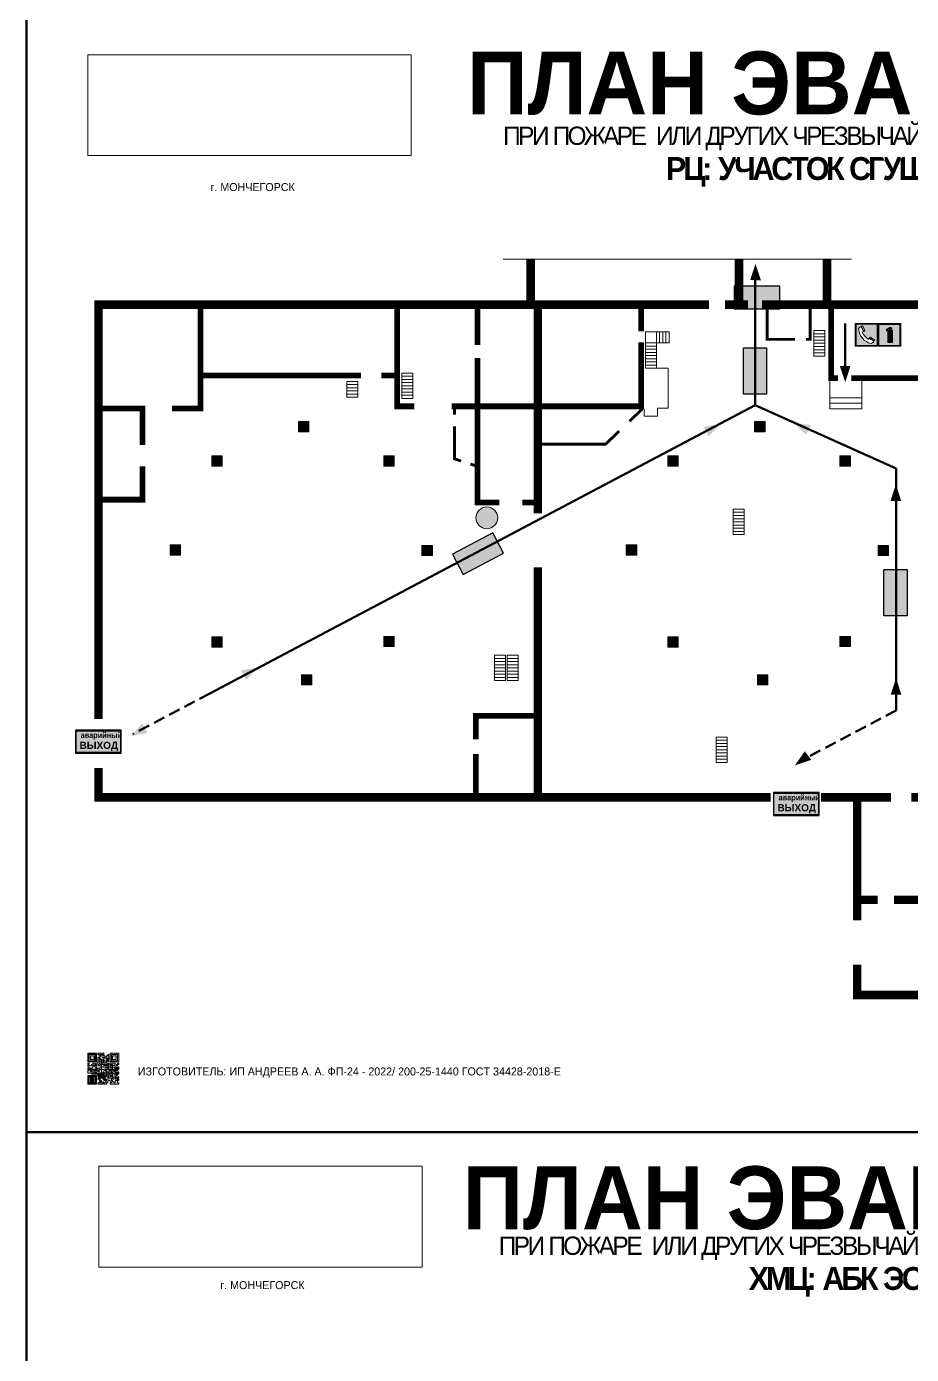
# Model space of a CAD drawing. Header units: millimetres. Extents: x 13114 to 67229, y 22859 to 38520.
# Drawn here: x 18857.9 to 19167.7, y 25382.5 to 25847 of the extents above; entities that cross this region are included whole.
import ezdxf

# ---------------------------------------------------------------- set-up
doc = ezdxf.new("R2010")
doc.units = ezdxf.units.MM
doc.linetypes.add('{ Wide Dash }', pattern=[12, 4, -2, 4, -2])
doc.layers.add('План_Штампы', color=7, linetype='Continuous')
doc.styles.add('обычный', font='arial.ttf')
picture_1 = doc.add_image_def('image1.jpg', size_in_pixel=(337, 105))

# ---------------------------------------------------------------- blocks, each defined once
blk = doc.blocks.new('QR')
at = {"lineweight": 0}
h = blk.add_hatch(color=256, dxfattribs=at)
h.dxf.hatch_style = 1
h.paths.add_polyline_path([(9241.16, 2687.38), (9242.01, 2687.38), (9242.01, 2687.83), (9241.59, 2687.83), (9241.59, 2688.68), (9239.45, 2688.68), (9239.45, 2688.25), (9239.86, 2688.25), (9239.86, 2687.83), (9240.29, 2687.83), (9240.29, 2688.25), (9241.16, 2688.25), (9241.16, 2687.83), (9240.29, 2687.83), (9240.29, 2687.38), (9239.45, 2687.38), (9239.45, 2685.22), (9238.57, 2685.22), (9238.57, 2684.8), (9239.02, 2684.8), (9239.02, 2684.37), (9238.13, 2684.37), (9238.13, 2683.92), (9239.02, 2683.92), (9239.02, 2683.5), (9239.44, 2683.5), (9239.44, 2682.64), (9239.87, 2682.64), (9239.87, 2682.18), (9239.44, 2682.18), (9239.44, 2682.64), (9238.13, 2682.64), (9238.13, 2681.76), (9237.71, 2681.76), (9237.71, 2682.64), (9238.13, 2682.64), (9238.13, 2683.07), (9237.27, 2683.07), (9237.27, 2683.51), (9237.71, 2683.51), (9237.71, 2684.37), (9238.13, 2684.37), (9238.13, 2685.22), (9237.71, 2685.22), (9237.71, 2684.8), (9237.28, 2684.8), (9237.28, 2684.38), (9235.98, 2684.38), (9235.98, 2683.92), (9236.4, 2683.92), (9236.4, 2683.49), (9236.84, 2683.49), (9236.84, 2683.07), (9236.4, 2683.07), (9236.4, 2682.64), (9235.98, 2682.64), (9235.98, 2681.76), (9237.29, 2681.76), (9237.29, 2681.33), (9239.43, 2681.33), (9239.43, 2681.76), (9240.74, 2681.76), (9240.74, 2683.05), (9239.87, 2683.05), (9239.87, 2683.5), (9240.29, 2683.5), (9240.29, 2683.91), (9240.74, 2683.91), (9240.74, 2684.81), (9240.29, 2684.81), (9240.29, 2684.79), (9240.29, 2684.37), (9239.45, 2684.37), (9239.45, 2684.8), (9239.87, 2684.8), (9239.87, 2685.21), (9240.74, 2685.21), (9240.74, 2686.1), (9240.29, 2686.1), (9240.29, 2685.64), (9239.86, 2685.64), (9239.86, 2686.95), (9240.29, 2686.95), (9240.29, 2686.52), (9240.74, 2686.52), (9240.74, 2686.1), (9241.16, 2686.1), (9241.16, 2686.53), (9241.59, 2686.53), (9241.59, 2686.1), (9242.02, 2686.1), (9242.02, 2685.21), (9241.59, 2685.21), (9241.59, 2686.1), (9241.16, 2686.1), (9241.16, 2685.21), (9240.74, 2685.21), (9240.74, 2684.81), (9242.89, 2684.81), (9242.89, 2685.22), (9242.47, 2685.22), (9242.47, 2686.11), (9242.89, 2686.11), (9242.89, 2686.52), (9242.46, 2686.52), (9242.46, 2686.95), (9242.89, 2686.95), (9242.89, 2686.52), (9243.32, 2686.52), (9243.32, 2688.26), (9242.9, 2688.26), (9242.9, 2687.83), (9242.47, 2687.83), (9242.47, 2687.38), (9242.01, 2687.38), (9242.01, 2686.94), (9241.16, 2686.94)])
h.paths.add_polyline_path([(9239.02, 2682.18), (9239.02, 2681.76), (9238.54, 2681.76), (9238.54, 2682.18)], flags=16)
h.paths.add_polyline_path([(9237.27, 2682.65), (9237.27, 2682.19), (9236.83, 2682.19), (9236.83, 2682.65)], flags=16)
h = blk.add_hatch(color=256, dxfattribs=at)
h.dxf.hatch_style = 1
h.paths.add_polyline_path([(9238.15, 2687.83), (9236.83, 2687.83), (9236.83, 2686.52), (9238.15, 2686.52)], flags=0)
h.paths.add_polyline_path([(9239.01, 2685.65), (9239.01, 2688.68), (9235.98, 2688.68), (9235.98, 2685.65)])
h.paths.add_polyline_path([(9236.41, 2686.1), (9236.41, 2688.26), (9238.56, 2688.26), (9238.56, 2686.1)], flags=16)
h.paths.add_polyline_path([(9236.83, 2686.52), (9236.83, 2687.83), (9238.15, 2687.83), (9238.15, 2686.52)], flags=0)
h = blk.add_hatch(color=256, dxfattribs=at)
h.dxf.hatch_style = 1
h.paths.add_polyline_path([(9243.32, 2686.11), (9242.89, 2686.11), (9242.89, 2685.64), (9243.32, 2685.64)])
h.paths.add_polyline_path([(9239.02, 2683.07), (9239.02, 2683.5), (9238.56, 2683.5), (9238.56, 2683.07)])
h.paths.add_polyline_path([(9236.4, 2684.8), (9236.4, 2685.22), (9235.98, 2685.22), (9235.98, 2684.8)])
h.paths.add_polyline_path([(9236.4, 2683.07), (9236.4, 2683.49), (9235.98, 2683.49), (9235.98, 2683.07)])
h = blk.add_hatch(color=256, dxfattribs=at)
h.dxf.hatch_style = 1
h.paths.add_polyline_path([(9238.15, 2686.52), (9238.15, 2687.83), (9236.83, 2687.83), (9236.83, 2686.52)])
h.paths.add_polyline_path([(9245.91, 2686.52), (9245.91, 2687.83), (9244.59, 2687.83), (9244.59, 2686.52)], flags=0)
h.paths.add_polyline_path([(9246.77, 2685.65), (9246.77, 2688.68), (9243.74, 2688.68), (9243.74, 2685.65)])
h.paths.add_polyline_path([(9244.17, 2686.1), (9244.17, 2688.26), (9246.32, 2688.26), (9246.32, 2686.1)], flags=16)
h.paths.add_polyline_path([(9244.59, 2686.52), (9244.59, 2687.83), (9245.91, 2687.83), (9245.91, 2686.52)], flags=0)
h = blk.add_hatch(color=256, dxfattribs=at)
h.dxf.hatch_style = 1
h.paths.add_polyline_path([(9240.75, 2681.76), (9240.75, 2681.35), (9241.17, 2681.35), (9241.17, 2681.76)])
h.paths.add_polyline_path([(9241.6, 2682.18), (9241.17, 2682.18), (9241.17, 2681.76), (9241.6, 2681.76)])
h.paths.add_polyline_path([(9242.47, 2681.34), (9242.47, 2682.19), (9242.02, 2682.19), (9242.02, 2681.76), (9241.6, 2681.76), (9241.6, 2681.34)])
h.paths.add_polyline_path([(9239.87, 2678.3), (9239.44, 2678.3), (9239.44, 2677.89), (9241.17, 2677.89), (9241.17, 2678.3), (9240.28, 2678.3), (9240.28, 2678.73), (9239.87, 2678.73)])
h.paths.add_polyline_path([(9240.75, 2678.73), (9240.75, 2679.19), (9240.28, 2679.19), (9240.28, 2678.73)])
h.paths.add_polyline_path([(9241.6, 2678.73), (9241.17, 2678.73), (9241.17, 2678.3), (9241.6, 2678.3)])
h.paths.add_polyline_path([(9242.02, 2678.3), (9241.6, 2678.3), (9241.6, 2677.89), (9242.48, 2677.89), (9242.48, 2678.31), (9242.9, 2678.31), (9242.9, 2678.73), (9242.02, 2678.73)])
h.paths.add_polyline_path([(9246.36, 2684.37), (9246.36, 2684.79), (9245.93, 2684.79), (9245.93, 2684.37)])
h.paths.add_polyline_path([(9246.78, 2685.2), (9246.36, 2685.2), (9246.36, 2684.79), (9246.78, 2684.79)])
h.paths.add_polyline_path([(9245.91, 2687.83), (9244.59, 2687.83), (9244.59, 2686.52), (9245.91, 2686.52)])
h = blk.add_hatch(color=256, dxfattribs=at)
h.dxf.hatch_style = 1
h.paths.add_polyline_path([(9243.32, 2682.64), (9243.32, 2683.07), (9244.62, 2683.07), (9244.62, 2684.37), (9243.74, 2684.37), (9243.74, 2684.8), (9244.62, 2684.8), (9244.62, 2684.37), (9245.48, 2684.37), (9245.48, 2685.22), (9243.32, 2685.22), (9243.32, 2683.5), (9242.89, 2683.5), (9242.89, 2683.06), (9242.01, 2683.06), (9242.01, 2683.91), (9242.47, 2683.91), (9242.47, 2683.5), (9242.89, 2683.5), (9242.89, 2684.38), (9241.59, 2684.38), (9241.59, 2683.91), (9240.74, 2683.91), (9240.74, 2683.05), (9241.59, 2683.05), (9241.59, 2682.64), (9242.47, 2682.64), (9242.47, 2682.19), (9242.91, 2682.19), (9242.91, 2681.34), (9242.48, 2681.34), (9242.48, 2680.91), (9242.91, 2680.91), (9242.91, 2679.17), (9243.75, 2679.17), (9243.75, 2678.73), (9244.2, 2678.73), (9244.2, 2678.3), (9243.75, 2678.3), (9243.75, 2677.88), (9246.78, 2677.88), (9246.78, 2678.3), (9246.35, 2678.3), (9246.35, 2679.19), (9245.48, 2679.19), (9245.48, 2678.31), (9245.05, 2678.31), (9245.05, 2678.73), (9244.62, 2678.73), (9244.62, 2679.19), (9244.2, 2679.19), (9244.2, 2679.61), (9245.05, 2679.61), (9245.05, 2680.46), (9245.48, 2680.46), (9245.48, 2681.34), (9245.04, 2681.34), (9245.04, 2681.76), (9244.63, 2681.76), (9244.63, 2682.19), (9244.21, 2682.19), (9244.21, 2681.76), (9243.32, 2681.76), (9243.32, 2682.19), (9244.21, 2682.19), (9244.21, 2682.64)])
h.paths.add_polyline_path([(9243.75, 2683.49), (9243.75, 2683.92), (9244.21, 2683.92), (9244.21, 2683.49)], flags=16)
h.paths.add_polyline_path([(9243.32, 2681.34), (9244.63, 2681.34), (9244.63, 2680.04), (9243.32, 2680.04)], flags=16)
h.paths.add_polyline_path([(9243.76, 2680.89), (9244.18, 2680.89), (9244.18, 2680.48), (9243.76, 2680.48)], flags=0)
h = blk.add_hatch(color=256, dxfattribs=at)
h.dxf.hatch_style = 1
h.paths.add_polyline_path([(9235.98, 2680.9), (9235.98, 2677.86), (9239.02, 2677.86), (9239.02, 2680.9)])
h.paths.add_polyline_path([(9238.57, 2680.48), (9238.57, 2678.32), (9236.41, 2678.32), (9236.41, 2680.48)], flags=16)
h.paths.add_polyline_path([(9238.15, 2680.05), (9238.15, 2678.74), (9236.83, 2678.74), (9236.83, 2680.05)], flags=0)
h = blk.add_hatch(color=256, dxfattribs=at)
h.dxf.hatch_style = 1
h.paths.add_polyline_path([(9242.02, 2680.46), (9242.48, 2680.46), (9242.48, 2680.91), (9241.58, 2680.91), (9241.58, 2681.35), (9241.17, 2681.35), (9241.17, 2680.91), (9240.75, 2680.91), (9240.75, 2681.33), (9239.43, 2681.33), (9239.43, 2680.46), (9239.86, 2680.46), (9239.86, 2680.92), (9240.3, 2680.92), (9240.3, 2680.46), (9239.86, 2680.46), (9239.86, 2680.04), (9239.44, 2680.04), (9239.44, 2679.62), (9239.86, 2679.62), (9239.86, 2679.19), (9240.29, 2679.19), (9240.29, 2680.03), (9241.18, 2680.03), (9241.18, 2680.47), (9241.6, 2680.47), (9241.6, 2680.03), (9241.18, 2680.03), (9241.18, 2679.61), (9241.6, 2679.61), (9241.6, 2679.19), (9242.47, 2679.19), (9242.47, 2679.6), (9242.02, 2679.6)])
h = blk.add_hatch(color=256, dxfattribs=at)
h.dxf.hatch_style = 1
h.paths.add_polyline_path([(9244.18, 2680.48), (9244.18, 2680.89), (9243.76, 2680.89), (9243.76, 2680.48)])
h = blk.add_hatch(color=256, dxfattribs=at)
h.dxf.hatch_style = 1
h.paths.add_polyline_path([(9246.36, 2683.07), (9246.78, 2683.07), (9246.78, 2683.92), (9246.36, 2683.92), (9246.36, 2683.49), (9245.92, 2683.49), (9245.92, 2683.92), (9245.06, 2683.92), (9245.06, 2683.49), (9245.48, 2683.49), (9245.48, 2683.07), (9244.62, 2683.07), (9244.62, 2682.65), (9245.05, 2682.65), (9245.05, 2682.18), (9245.48, 2682.18), (9245.48, 2682.65), (9246.36, 2682.65)])
h.paths.add_polyline_path([(9246.78, 2682.18), (9246.36, 2682.18), (9246.36, 2681.75), (9245.92, 2681.75), (9245.92, 2682.18), (9245.48, 2682.18), (9245.48, 2681.34), (9245.48, 2681.34), (9245.94, 2681.34), (9245.94, 2680.91), (9246.36, 2680.91), (9246.36, 2681.34), (9246.78, 2681.34)])
h = blk.add_hatch(color=256, dxfattribs=at)
h.dxf.hatch_style = 1
h.paths.add_polyline_path([(9245.93, 2680.04), (9245.93, 2680.46), (9245.48, 2680.46), (9245.48, 2679.62), (9246.35, 2679.62), (9246.35, 2680.04)])
h.paths.add_polyline_path([(9246.78, 2680.04), (9246.78, 2680.46), (9246.35, 2680.46), (9246.35, 2680.04)])
h.paths.add_polyline_path([(9246.78, 2679.18), (9246.78, 2679.62), (9246.35, 2679.62), (9246.35, 2679.18)])
h = blk.add_hatch(color=256, dxfattribs=at)
h.dxf.hatch_style = 1
h.paths.add_polyline_path([(9238.15, 2680.05), (9236.83, 2680.05), (9236.83, 2678.74), (9238.15, 2678.74)])
for points in [[(9237.71, 2685.22), (9238.13, 2685.22), (9238.13, 2684.37), (9237.71, 2684.37), (9237.71, 2683.51), (9237.27, 2683.51), (9237.27, 2683.07), (9238.13, 2683.07), (9238.13, 2682.64), (9237.71, 2682.64), (9237.71, 2681.76), (9238.13, 2681.76), (9238.13, 2682.64), (9239.44, 2682.64), (9239.44, 2683.5), (9239.02, 2683.5), (9239.02, 2683.07), (9238.56, 2683.07), (9238.56, 2683.5), (9239.02, 2683.5), (9239.02, 2683.92), (9238.13, 2683.92), (9238.13, 2684.37), (9239.02, 2684.37), (9239.02, 2684.8), (9238.57, 2684.8), (9238.57, 2685.22), (9239.45, 2685.22), (9239.45, 2687.38), (9240.29, 2687.38), (9240.29, 2687.83), (9239.86, 2687.83), (9239.86, 2688.25), (9239.45, 2688.25), (9239.45, 2688.68), (9241.59, 2688.68), (9241.59, 2687.83), (9242.01, 2687.83), (9242.01, 2687.38), (9242.47, 2687.38), (9242.47, 2687.83), (9242.9, 2687.83), (9242.9, 2688.26), (9243.32, 2688.26), (9243.32, 2686.52), (9242.89, 2686.52), (9242.89, 2686.11), (9243.32, 2686.11), (9243.32, 2685.64), (9242.89, 2685.64), (9242.89, 2686.11), (9242.47, 2686.11), (9242.47, 2685.22), (9242.89, 2685.22), (9242.89, 2684.81), (9240.74, 2684.81), (9240.74, 2683.91), (9241.59, 2683.91), (9241.59, 2684.38), (9242.89, 2684.38), (9242.89, 2683.5), (9242.47, 2683.5), (9242.47, 2683.91), (9242.01, 2683.91), (9242.01, 2683.06), (9242.89, 2683.06), (9242.89, 2683.5), (9243.32, 2683.5), (9243.32, 2685.22), (9245.48, 2685.22), (9245.48, 2684.37), (9244.62, 2684.37), (9244.62, 2683.07), (9245.48, 2683.07), (9245.48, 2683.49), (9245.06, 2683.49), (9245.06, 2683.92), (9245.92, 2683.92), (9245.92, 2683.49), (9246.36, 2683.49), (9246.36, 2683.92), (9246.78, 2683.92), (9246.78, 2683.07), (9246.36, 2683.07), (9246.36, 2682.65), (9245.48, 2682.65), (9245.48, 2682.18), (9245.92, 2682.18), (9245.92, 2681.75), (9246.36, 2681.75), (9246.36, 2682.18), (9246.78, 2682.18), (9246.78, 2681.34), (9246.36, 2681.34), (9246.36, 2680.91), (9245.94, 2680.91), (9245.94, 2681.34), (9245.48, 2681.34), (9245.48, 2680.46), (9245.93, 2680.46), (9245.93, 2680.04), (9246.35, 2680.04), (9246.35, 2680.46), (9246.78, 2680.46), (9246.78, 2680.04), (9246.78, 2680.04), (9246.35, 2680.04), (9246.35, 2679.62), (9246.78, 2679.62), (9246.78, 2679.18), (9246.35, 2679.18), (9246.35, 2678.3), (9246.78, 2678.3), (9246.78, 2677.88), (9243.75, 2677.88), (9243.75, 2678.3), (9244.2, 2678.3), (9244.2, 2678.73), (9243.75, 2678.73), (9243.75, 2679.17), (9242.91, 2679.17), (9242.91, 2680.91), (9242.48, 2680.91), (9242.48, 2680.46), (9242.02, 2680.46), (9242.02, 2679.6), (9242.47, 2679.6), (9242.47, 2679.19), (9241.6, 2679.19), (9241.6, 2679.61), (9241.18, 2679.61), (9241.18, 2680.03), (9240.29, 2680.03), (9240.29, 2679.19), (9240.75, 2679.19), (9240.75, 2678.73), (9240.28, 2678.73), (9240.28, 2678.3), (9241.17, 2678.3), (9241.17, 2678.73), (9241.6, 2678.73), (9241.6, 2678.3), (9242.02, 2678.3), (9242.02, 2678.73), (9242.9, 2678.73), (9242.9, 2678.31), (9242.48, 2678.31), (9242.48, 2677.89), (9241.6, 2677.89), (9241.6, 2678.3), (9241.17, 2678.3), (9241.17, 2677.89), (9239.44, 2677.89), (9239.44, 2678.3), (9239.87, 2678.3), (9239.87, 2678.73), (9240.28, 2678.73), (9240.28, 2679.19), (9240.29, 2679.19), (9239.86, 2679.19), (9239.86, 2679.62), (9239.44, 2679.62), (9239.44, 2680.04), (9239.86, 2680.04), (9239.86, 2680.46), (9239.43, 2680.46), (9239.43, 2681.33), (9237.29, 2681.33), (9237.29, 2681.76), (9235.98, 2681.76), (9235.98, 2682.64), (9236.4, 2682.64), (9236.4, 2683.07), (9235.98, 2683.07), (9235.98, 2683.49), (9236.4, 2683.49), (9236.4, 2683.92), (9235.98, 2683.92), (9235.98, 2684.38), (9237.28, 2684.38), (9237.28, 2684.8), (9237.71, 2684.8), (9237.71, 2685.22), (9237.92, 2685.22)], [(9240.74, 2685.21), (9239.87, 2685.21), (9239.87, 2684.8), (9239.45, 2684.8), (9239.45, 2684.37), (9240.29, 2684.37), (9240.29, 2684.79), (9240.29, 2684.81), (9240.74, 2684.81), (9240.74, 2685.21), (9239.87, 2685.21)], [(9240.74, 2686.1), (9240.74, 2686.52), (9240.29, 2686.52), (9240.29, 2686.95), (9239.86, 2686.95), (9239.86, 2685.64), (9240.29, 2685.64), (9240.29, 2686.1), (9240.74, 2686.1), (9240.74, 2686.52)], [(9240.74, 2683.05), (9240.74, 2681.76), (9239.43, 2681.76), (9239.43, 2681.33), (9240.75, 2681.33), (9240.75, 2681.35), (9240.75, 2680.91), (9241.17, 2680.91), (9241.17, 2681.35), (9241.58, 2681.35), (9241.58, 2680.91), (9242.48, 2680.91), (9242.48, 2681.34), (9242.91, 2681.34), (9242.91, 2682.19), (9242.47, 2682.19), (9242.47, 2682.64), (9241.59, 2682.64), (9241.59, 2683.05), (9240.74, 2683.05)], [(9239.86, 2680.46), (9239.86, 2680.92), (9240.3, 2680.92), (9240.3, 2680.46), (9239.86, 2680.46)], [(9240.74, 2683.91), (9240.29, 2683.91), (9240.29, 2683.5), (9239.87, 2683.5), (9239.87, 2683.05), (9240.74, 2683.05), (9240.74, 2683.91)], [(9241.6, 2681.76), (9242.02, 2681.76), (9242.02, 2682.19), (9242.47, 2682.19), (9242.47, 2681.34), (9241.6, 2681.34), (9241.6, 2681.76)], [(9244.62, 2683.07), (9243.32, 2683.07), (9243.32, 2682.64), (9244.21, 2682.64), (9244.21, 2682.19), (9243.32, 2682.19), (9243.32, 2681.76), (9244.21, 2681.76), (9244.21, 2682.19), (9244.63, 2682.19), (9244.63, 2681.76), (9245.04, 2681.76), (9245.04, 2681.34), (9245.48, 2681.34)], [(9244.62, 2684.37), (9244.62, 2684.8), (9243.74, 2684.8), (9243.74, 2684.37), (9244.62, 2684.37)], [(9245.48, 2680.46), (9245.05, 2680.46), (9245.05, 2679.61), (9244.2, 2679.61), (9244.2, 2679.19), (9244.62, 2679.19), (9244.62, 2678.73), (9245.05, 2678.73), (9245.05, 2678.31), (9245.48, 2678.31), (9245.48, 2679.19), (9246.35, 2679.19), (9246.35, 2679.07)], [(9245.48, 2682.18), (9245.05, 2682.18), (9245.05, 2682.65), (9244.62, 2682.65), (9244.62, 2683.07)], [(9245.48, 2682.18), (9245.48, 2681.34)], [(9246.35, 2679.62), (9245.48, 2679.62), (9245.48, 2680.46)], [(9245.48, 2680.46), (9245.48, 2679.62), (9246.35, 2679.62), (9246.35, 2680.04), (9245.93, 2680.04), (9245.93, 2680.46), (9245.48, 2680.46), (9245.48, 2679.62)], [(9246.35, 2679.62), (9246.35, 2679.18)]]:
    blk.add_lwpolyline(points, dxfattribs=at)
for points in [[(9235.98, 2685.65), (9239.01, 2685.65), (9239.01, 2688.68), (9235.98, 2688.68)], [(9235.98, 2684.8), (9236.4, 2684.8), (9236.4, 2685.22), (9235.98, 2685.22)], [(9236.41, 2688.26), (9238.56, 2688.26), (9238.56, 2686.1), (9236.41, 2686.1)], [(9236.83, 2687.83), (9238.15, 2687.83), (9238.15, 2686.52), (9236.83, 2686.52)], [(9240.29, 2687.83), (9241.16, 2687.83), (9241.16, 2688.25), (9240.29, 2688.25)], [(9240.29, 2688.25), (9241.16, 2688.25), (9241.16, 2687.83), (9240.29, 2687.83)], [(9241.16, 2686.1), (9240.74, 2686.1), (9240.74, 2685.21), (9241.16, 2685.21)], [(9242.01, 2687.38), (9241.16, 2687.38), (9241.16, 2686.94), (9242.01, 2686.94)], [(9241.16, 2687.38), (9242.01, 2687.38), (9242.01, 2686.94), (9241.16, 2686.94)], [(9241.16, 2686.53), (9241.59, 2686.53), (9241.59, 2686.1), (9241.16, 2686.1)], [(9241.59, 2686.1), (9242.02, 2686.1), (9242.02, 2685.21), (9241.59, 2685.21)], [(9242.89, 2686.52), (9242.46, 2686.52), (9242.46, 2686.95), (9242.89, 2686.95)], [(9243.74, 2685.65), (9246.77, 2685.65), (9246.77, 2688.68), (9243.74, 2688.68)], [(9244.17, 2688.26), (9246.32, 2688.26), (9246.32, 2686.1), (9244.17, 2686.1)], [(9244.59, 2687.83), (9245.91, 2687.83), (9245.91, 2686.52), (9244.59, 2686.52)], [(9246.36, 2685.2), (9246.78, 2685.2), (9246.78, 2684.79), (9246.36, 2684.79)], [(9235.98, 2677.86), (9239.02, 2677.86), (9239.02, 2680.9), (9235.98, 2680.9)], [(9236.4, 2683.07), (9236.84, 2683.07), (9236.84, 2683.49), (9236.4, 2683.49)], [(9236.41, 2680.48), (9238.57, 2680.48), (9238.57, 2678.32), (9236.41, 2678.32)], [(9236.83, 2682.19), (9237.27, 2682.19), (9237.27, 2682.65), (9236.83, 2682.65)], [(9238.54, 2682.18), (9239.02, 2682.18), (9239.02, 2681.76), (9238.54, 2681.76)], [(9239.44, 2682.64), (9239.87, 2682.64), (9239.87, 2682.18), (9239.44, 2682.18)], [(9240.75, 2681.76), (9241.17, 2681.76), (9241.17, 2681.35), (9240.75, 2681.35)], [(9241.17, 2682.18), (9241.6, 2682.18), (9241.6, 2681.76), (9241.17, 2681.76)], [(9241.18, 2680.03), (9241.6, 2680.03), (9241.6, 2680.47), (9241.18, 2680.47)], [(9243.32, 2680.04), (9244.63, 2680.04), (9244.63, 2681.34), (9243.32, 2681.34)], [(9243.75, 2683.92), (9244.21, 2683.92), (9244.21, 2683.49), (9243.75, 2683.49)], [(9243.76, 2680.89), (9244.18, 2680.89), (9244.18, 2680.48), (9243.76, 2680.48)], [(9245.93, 2684.79), (9246.36, 2684.79), (9246.36, 2684.37), (9245.93, 2684.37)], [(9236.83, 2680.05), (9238.15, 2680.05), (9238.15, 2678.74), (9236.83, 2678.74)]]:
    blk.add_lwpolyline(points, close=True, dxfattribs=at)
blk = doc.blocks.new('A$C41C009D9')
at = {"true_color": 0xffffff}
blk.add_hatch(color=7, dxfattribs=at).paths.add_polyline_path([(0, 8), (-16, 8), (-16, 0), (0, 0)])
h = blk.add_hatch(color=126)
h.dxf.hatch_style = 1
h.paths.add_polyline_path([(-15.8, 7.8), (-15.8, 0.2), (-0.2, 0.2), (-0.2, 7.8)])
at = {"color": 126}
for points in [[(-16, 0), (0, 0), (0, 8), (-16, 8)], [(-16, 0), (0, 0), (0, 8), (-16, 8)], [(-15.8, 7.8), (-0.2, 7.8), (-0.2, 0.2), (-15.8, 0.2)]]:
    blk.add_lwpolyline(points, close=True, dxfattribs=at)
at = {"color": 7, "true_color": 0xffffff, "insert": (-15.8, 7.3), "char_height": 2.5, "width": 15.5999, "attachment_point": 1, "style": 'обычный'}
blk.add_mtext('\\pi1.6133;{\\fArial|b1|i0|c204|p34;\\H0.8x;\\W0.8;аварийный\\H1.25x;\\W1;\\P\\pi1.2327;ВЫХОД}', dxfattribs=at)
blk = doc.blocks.new('A$C32E8229D')
at = {"true_color": 0xffffff}
blk.add_hatch(color=7, dxfattribs=at).paths.add_polyline_path([(0, 0), (0, -8), (16, -8), (16, 0)])
h = blk.add_hatch(color=126)
h.paths.add_polyline_path([(0.2, -0.2), (15.8, -0.2), (15.8, -7.8), (0.2, -7.8)])
h.paths.add_polyline_path([(13.49, -2.05), (12.08, -2.05), (11.37, -2.63, 0.162397), (11.29, -2.84), (11.29, -3.63), (10.35, -3.63), (10.35, -4.05), (11.68, -4.05), (11.68, -3.48), (12.26, -4.28), (11.29, -5.1), (11.29, -6.78), (11.85, -6.78), (11.85, -5.44), (12.8, -4.64), (12.8, -5.94), (14.46, -5.94), (14.46, -5.39), (13.45, -5.39), (13.45, -3.97), (12.46, -2.59), (13.15, -2.59), (13.69, -3.34), (14.18, -3)], flags=16)
h.paths.add_polyline_path([(10.74, -1.82, 1), (11.8, -1.82, 1)], flags=16)
h.paths.add_polyline_path([(9.39, -3.59), (5.99, -3.59), (6.56, -3.03), (5.91, -3.03), (5.1, -3.83), (5.91, -4.64), (6.56, -4.64), (5.99, -4.09), (9.39, -4.09)], flags=16)
h.paths.add_polyline_path([(4.29, -1.08), (1.72, -1.08), (1.72, -6.6), (4.29, -6.6)], flags=16)
at = {"color": 126}
blk.add_lwpolyline([(16, -8), (0, -8), (0, 0), (16, 0)], close=True, dxfattribs=at)
blk = doc.blocks.new('A$C7B8C2D5B')
at = {"lineweight": 0}
h = blk.add_hatch(color=5, dxfattribs=at)
h.dxf.hatch_style = 1
h.paths.add_polyline_path([(1.4, -3.02, 1), (-2.11, -3.02, 1)])
at = {"color": 5, "lineweight": 0}
blk.add_circle((-0.36, -3.02), 1.75, dxfattribs=at)
blk = doc.blocks.new('A$C7B4425F7')
at = {"true_color": 0xffffff}
blk.add_hatch(color=7, dxfattribs=at).paths.add_polyline_path([(0, 0), (-16, 0), (-16, -8), (0, -8)])
h = blk.add_hatch(color=126)
h.paths.add_polyline_path([(-0.2, -0.2), (-15.8, -0.2), (-15.8, -7.8), (-0.2, -7.8)])
h.paths.add_polyline_path([(-11.76, -2.03), (-11.76, -3.66), (-11.17, -3.66, -0.568275), (-11.17, -6.18), (-12.58, -6.18), (-12.58, -2.03)], flags=16)
h.paths.add_polyline_path([(-13.33, -4.12, -0.495768), (-13.59, -6.18), (-15.03, -6.18), (-15.03, -2.03), (-13.59, -2.03, -0.487973)], flags=16)
h.paths.add_polyline_path([(-10.25, -2.03), (-9.48, -2.03), (-9.48, -6.18), (-10.25, -6.18)], flags=16)
h.paths.add_polyline_path([(-13.84, -3.69), (-14.24, -3.69), (-14.24, -3.03), (-13.9, -3.03, -0.692621)], flags=0)
h.paths.add_polyline_path([(-9.15, -2.03), (-8.4, -2.03), (-8.04, -3.07), (-7.68, -2.03), (-6.93, -2.03), (-7.64, -4.1), (-6.93, -6.18), (-7.68, -6.18), (-8.04, -5.14), (-8.4, -6.18), (-9.15, -6.18), (-8.44, -4.1)], flags=16)
h.paths.add_polyline_path([(-11.76, -4.46), (-11.42, -4.46, -0.692621), (-11.36, -5.12), (-11.76, -5.12)], flags=0)
h.paths.add_polyline_path([(-13.9, -5.2), (-14.24, -5.2), (-14.24, -4.55), (-13.84, -4.55, -0.708038)], flags=0)
edge = h.paths.add_edge_path(flags=16)
edge.add_ellipse((-5.51, -4.08), major_axis=(0, 2.05), ratio=0.586184, start_angle=0, end_angle=360)
edge = h.paths.add_edge_path(flags=0)
edge.add_ellipse((-5.51, -4.08), major_axis=(0, 1.14), ratio=0.454828, start_angle=0, end_angle=360)
h.paths.add_polyline_path([(-4.13, -4.96, 0.377264), (-3.48, -4.52, 0.0555), (-3.16, -2.03), (-1.66, -2.03), (-1.66, -4.96), (-0.96, -4.96), (-0.96, -7.01), (-1.75, -7.01), (-1.75, -6.18), (-3.3, -6.18), (-3.3, -7.02), (-4.13, -7.02)], flags=16)
h.paths.add_polyline_path([(-2.73, -2.91), (-2.28, -2.91), (-2.28, -4.96), (-3.05, -4.96, 0.079136)], flags=0)
at = {"color": 126}
blk.add_lwpolyline([(-16, -8), (0, -8), (0, 0), (-16, 0)], close=True, dxfattribs=at)
blk = doc.blocks.new('A$C456E1F9C')
at = {"lineweight": 5}
h = blk.add_hatch(color=242, dxfattribs=at)
h.paths.add_polyline_path([(0.51, -1.47), (0.51, -13.26), (12.29, -13.26), (12.29, -1.47)])
h.paths.add_polyline_path([(5.42, -4.95, -0.254479), (4.78, -5.4), (3.52, -2.53, -0.209735), (4.23, -2.4)], flags=16)
h.paths.add_polyline_path([(8.53, -8.6), (10.87, -10.17), (10.54, -10.76), (8.03, -9.13, -0.192251)], flags=16)
h.paths.add_polyline_path([(4.61, -5.49, 0.005518), (3.87, -5.72, 0.128647), (7.49, -10.01, 0.00809), (7.83, -9.33), (10.47, -10.97, -0.16736), (8.99, -12.25, -0.327862), (1.95, -3.95, -0.166952), (3.36, -2.62)], flags=16)
at = {"color": 242, "lineweight": 5}
for p, q in [((0, -13.77), (0, -0.97)), ((12.8, -0.97), (0, -0.97)), ((4.61, -5.49), (3.36, -2.62)), ((3.52, -2.53), (4.78, -5.4)), ((4.23, -2.4), (5.42, -4.95)), ((12.8, -13.77), (12.8, -0.97)), ((0, -13.77), (12.8, -13.77)), ((7.83, -9.33), (10.47, -10.97)), ((8.03, -9.13), (10.54, -10.76)), ((10.81, -10.12), (8.53, -8.6)), ((10.54, -10.76), (10.8, -10.3)), ((10.8, -10.3), (10.81, -10.12))]:
    blk.add_line(p, q, dxfattribs=at)
blk.add_lwpolyline([(0.51, -1.47), (12.29, -1.47), (12.29, -13.26), (0.51, -13.26)], close=True, dxfattribs=at)
for centre, radius, start, end in [((4.59, -5.34), 2.99, 114.28453, 152.19739), ((11.12, -3.31), 9.19, 183.99153, 256.60086), ((4.02, -3.27), 0.891, 76.32839, 123.70924), ((14.98, -39.1), 35.17, 107.14873, 108.41345), ((13.86, -0.94), 11.08, 205.55365, 234.87622), ((4.68, -4.59), 0.824, 276.9621, 334.07228), ((-13.31, 0.8), 23.44, 332.54871, 334.40268), ((8.94, -9.5), 0.989, 114.40924, 157.93883), ((7.87, -9.46), 3, 291.92908, 329.9329)]:
    blk.add_arc(centre, radius, start, end, dxfattribs=at)
blk = doc.blocks.new('A$C3AD82952')
at = {"true_color": 0xf5f5ff}
h = blk.add_hatch(color=7, dxfattribs=at)
h.dxf.hatch_style = 1
h.paths.add_polyline_path([(8.21, 8.73, 0.414214), (7.89, 9.05), (7.22, 9.05), (7.22, 9.92), (7.59, 9.92, 1), (7.57, 10.36), (7.22, 10.36), (7.22, 10.6), (6.43, 10.6), (6.43, 10.36), (6.01, 10.36), (4.74, 9.59), (4.74, 8.69), (4.98, 8.73), (4.98, 9.26), (6.12, 9.91), (6.43, 9.91), (6.43, 9.05), (5.76, 9.05, 0.414214), (5.44, 8.73), (5.44, 2.2), (8.21, 2.2)], flags=0)
h.paths.add_polyline_path([(12.8, 12.8), (0, 12.8), (0, 0), (12.8, 0)])
h.paths.add_polyline_path([(0.51, 12.29), (12.29, 12.29), (12.29, 0.51), (0.51, 0.51)], flags=16)
h.paths.add_polyline_path([(4.74, 9.59), (6.01, 10.36), (6.43, 10.36), (6.43, 10.6), (7.22, 10.6), (7.22, 10.36), (7.59, 10.36, -0.94586), (7.59, 9.92), (7.22, 9.92), (7.22, 9.05), (7.89, 9.05, -0.414214), (8.21, 8.73), (8.21, 2.2), (5.44, 2.2), (5.44, 8.73, -0.414214), (5.76, 9.05), (6.43, 9.05), (6.43, 9.91), (6.12, 9.91), (4.98, 9.26), (4.98, 8.73), (4.74, 8.69)], flags=0)
h = blk.add_hatch(color=242)
h.dxf.hatch_style = 1
h.paths.add_polyline_path([(12.29, 12.29), (0.51, 12.29), (0.51, 0.51), (12.29, 0.51)])
h.paths.add_polyline_path([(4.74, 8.69), (4.74, 9.59), (6.01, 10.36), (6.43, 10.36), (6.43, 10.6), (7.22, 10.6), (7.22, 10.36), (7.59, 10.36, -0.94586), (7.59, 9.92), (7.22, 9.92), (7.22, 9.05), (7.89, 9.05, -0.414214), (8.21, 8.73), (8.21, 2.2), (5.44, 2.2), (5.44, 8.73, -0.414214), (5.76, 9.05), (6.43, 9.05), (6.43, 9.91), (6.12, 9.91), (4.98, 9.26), (4.98, 8.73)], flags=16)
h = blk.add_hatch(color=7, dxfattribs=at)
h.dxf.hatch_style = 1
h.paths.add_polyline_path([(8.21, 8.73, 0.414214), (7.89, 9.05), (7.22, 9.05), (7.22, 9.92), (7.59, 9.92, 1), (7.57, 10.36), (7.22, 10.36), (7.22, 10.6), (6.43, 10.6), (6.43, 10.36), (6.01, 10.36), (4.74, 9.59), (4.74, 8.69), (4.98, 8.73), (4.98, 9.26), (6.12, 9.91), (6.43, 9.91), (6.43, 9.05), (5.76, 9.05, 0.414214), (5.44, 8.73), (5.44, 2.2), (8.21, 2.2)])
at = {"color": 242, "lineweight": 5}
for p, q in [((0, 0), (0, 12.8)), ((0, 12.8), (12.8, 12.8)), ((6.01, 10.36), (4.74, 9.59)), ((4.74, 9.59), (4.74, 8.69)), ((4.74, 8.69), (4.98, 8.73)), ((4.98, 9.26), (6.12, 9.91)), ((4.98, 8.73), (4.98, 9.26)), ((5.44, 2.2), (5.44, 8.73)), ((5.76, 9.05), (6.43, 9.05)), ((6.01, 10.36), (6.43, 10.36)), ((6.12, 9.91), (6.43, 9.91)), ((7.22, 10.6), (6.43, 10.6)), ((6.43, 10.6), (6.43, 10.36)), ((6.43, 9.91), (6.43, 9.05)), ((7.22, 10.36), (7.22, 10.6)), ((7.59, 10.36), (7.22, 10.36)), ((7.22, 9.05), (7.22, 9.92)), ((7.59, 9.92), (7.22, 9.92)), ((7.89, 9.05), (7.22, 9.05)), ((8.21, 2.2), (8.21, 8.73)), ((12.8, 0), (12.8, 12.8)), ((0, 0), (12.8, 0)), ((5.44, 2.2), (8.21, 2.2))]:
    blk.add_line(p, q, dxfattribs=at)
blk.add_lwpolyline([(0.51, 12.29), (12.29, 12.29), (12.29, 0.51), (0.51, 0.51)], close=True, dxfattribs=at)
for centre, radius, start, end in [((5.76, 8.73), 0.32, 90, 180), ((7.58, 10.14), 0.223, 273.18746, 86.81254), ((7.89, 8.73), 0.32, 0, 90)]:
    blk.add_arc(centre, radius, start, end, dxfattribs=at)

msp = doc.modelspace()

# ---------------------------------------------------------------- hatches: boundary and pattern name
at = {"lineweight": 0}
h = msp.add_hatch(color=256, dxfattribs=at)
h.dxf.hatch_style = 1
h.paths.add_polyline_path([(18956.8, 25705.29), (18956.8, 25708.84), (18953.17, 25708.84), (18953.17, 25705.29)])
h = msp.add_hatch(color=256, dxfattribs=at)
h.dxf.hatch_style = 1
h.paths.add_polyline_path([(19116.45, 25705.29), (19116.45, 25708.84), (19112.82, 25708.84), (19112.82, 25705.29)])
h = msp.add_hatch(color=256, dxfattribs=at)
h.dxf.hatch_style = 1
h.paths.add_polyline_path([(18926.39, 25693.3), (18926.39, 25696.85), (18922.76, 25696.85), (18922.76, 25693.3)])
h = msp.add_hatch(color=256, dxfattribs=at)
h.dxf.hatch_style = 1
h.paths.add_polyline_path([(18986.67, 25693.3), (18986.67, 25696.85), (18983.04, 25696.85), (18983.04, 25693.3)])
h = msp.add_hatch(color=256, dxfattribs=at)
h.dxf.hatch_style = 1
h.paths.add_polyline_path([(19086.04, 25693.3), (19086.04, 25696.85), (19082.41, 25696.85), (19082.41, 25693.3)])
h = msp.add_hatch(color=256, dxfattribs=at)
h.dxf.hatch_style = 1
h.paths.add_polyline_path([(19146.32, 25693.3), (19146.32, 25696.85), (19142.69, 25696.85), (19142.69, 25693.3)])
h = msp.add_hatch(color=256, dxfattribs=at)
h.dxf.hatch_style = 1
h.paths.add_polyline_path([(18911.88, 25662.16), (18911.88, 25665.7), (18908.24, 25665.7), (18908.24, 25662.16)])
h = msp.add_hatch(color=256, dxfattribs=at)
h.dxf.hatch_style = 1
h.paths.add_polyline_path([(19000, 25661.99), (19000, 25665.53), (18996.37, 25665.53), (18996.37, 25661.99)])
h = msp.add_hatch(color=256, dxfattribs=at)
h.dxf.hatch_style = 1
h.paths.add_polyline_path([(19071.52, 25662.16), (19071.52, 25665.7), (19067.89, 25665.7), (19067.89, 25662.16)])
h = msp.add_hatch(color=256, dxfattribs=at)
h.dxf.hatch_style = 1
h.paths.add_polyline_path([(19159.65, 25661.99), (19159.65, 25665.53), (19156.02, 25665.53), (19156.02, 25661.99)])
h = msp.add_hatch(color=256, dxfattribs=at)
h.dxf.hatch_style = 1
h.paths.add_polyline_path([(18926.39, 25629.98), (18926.39, 25633.52), (18922.76, 25633.52), (18922.76, 25629.98)])
h = msp.add_hatch(color=256, dxfattribs=at)
h.dxf.hatch_style = 1
h.paths.add_polyline_path([(18986.67, 25630.15), (18986.67, 25633.69), (18983.04, 25633.69), (18983.04, 25630.15)])
h = msp.add_hatch(color=256, dxfattribs=at)
h.dxf.hatch_style = 1
h.paths.add_polyline_path([(19086.04, 25629.98), (19086.04, 25633.52), (19082.41, 25633.52), (19082.41, 25629.98)])
h = msp.add_hatch(color=256, dxfattribs=at)
h.dxf.hatch_style = 1
h.paths.add_polyline_path([(19146.32, 25630.15), (19146.32, 25633.69), (19142.69, 25633.69), (19142.69, 25630.15)])
h = msp.add_hatch(color=256, dxfattribs=at)
h.dxf.hatch_style = 1
h.paths.add_polyline_path([(18957.8, 25616.77), (18957.8, 25620.31), (18954.17, 25620.31), (18954.17, 25616.77)])
h = msp.add_hatch(color=256, dxfattribs=at)
h.dxf.hatch_style = 1
h.paths.add_polyline_path([(19117.45, 25616.77), (19117.45, 25620.31), (19113.82, 25620.31), (19113.82, 25616.77)])

# ---------------------------------------------------------------- linework, layer by layer
at = {"color": 6, "lineweight": 100}
for points in [[(18857.94, 25460.27), (19457.94, 25460.27), (19457.94, 25855.27), (18857.94, 25855.27)], [(18857.94, 25065.27), (19457.94, 25065.27), (19457.94, 25460.27), (18857.94, 25460.27)]]:
    msp.add_lwpolyline(points, close=True, dxfattribs=at)
at = {"lineweight": 0}
for points in [[(19024.78, 25765.7), (19146.68, 25765.7)], [(19078.43, 25740.22), (19074.59, 25740.22), (19074.59, 25736.37)], [(19078.43, 25727.49), (19082.54, 25727.49), (19082.54, 25713.52), (19078.82, 25713.52), (19078.82, 25710.72), (19074.1, 25710.72), (19074.1, 25713.33)], [(19139.13, 25713.36), (19139.13, 25723.95)], [(19150.33, 25713.36), (19150.33, 25723.95)]]:
    msp.add_lwpolyline(points, dxfattribs=at)
for points, const_width in [([(19034.38, 25749.77), (19034.38, 25765.7)], 3), ([(19107.37, 25749.95), (19107.37, 25765.7)], 3), ([(19138.13, 25765.7), (19138.13, 25751)], 3), ([(19096.88, 25749.77), (18883.14, 25749.77), (18883.14, 25604.8)], 3), ([(18908.81, 25713.44), (18918.83, 25713.44), (18918.83, 25749.07)], 2), ([(18982.16, 25724.96), (18987.63, 25724.96), (18987.63, 25749.25), (18987.63, 25714.18), (18993.71, 25714.18)], 2), ([(19015.8, 25749.82), (19015.8, 25735.64)], 2), ([(19036.92, 25749.77), (19036.92, 25676.81)], 3), ([(19073.12, 25740.39), (19073.12, 25749.54)], 2), ([(19102.43, 25749.77), (19110.45, 25749.77)], 3), ([(19115.37, 25749.77), (19278.45, 25749.77), (19278.45, 25602.83)], 3), ([(19117.19, 25749.09), (19117.19, 25737.64), (19127, 25737.64)], 1), ([(19130.85, 25737.64), (19132.22, 25737.64), (19132.22, 25749.64)], 1), ([(19139.56, 25749.13), (19139.56, 25724), (19141.95, 25724)], 2), ([(19151.49, 25724), (19174.36, 25724), (19174.36, 25749.83)], 2), ([(19006.78, 25714.18), (19073.12, 25714.18), (19073.12, 25736.57)], 2), ([(19015.8, 25731.13), (19015.8, 25680.51), (19023.42, 25680.51)], 2), ([(18918.83, 25724.96), (18975.02, 25724.96)], 2), ([(19146.72, 25724), (19151.49, 25724)], 2), ([(18898.49, 25700.67), (18898.49, 25713.44), (18899.51, 25713.44), (18882.86, 25713.44)], 2), ([(19007.77, 25714.03), (19007.77, 25711.24)], 1), ([(19069, 25708.96), (19073.5, 25713.28)], 1), ([(19007.77, 25707.17), (19007.77, 25695.81), (19010.08, 25695.06)], 1), ([(19036.45, 25700.94), (19060.62, 25700.94), (19065.4, 25705.52)], 1), ([(18884.06, 25681.53), (18898.49, 25681.53), (18898.49, 25693.22)], 2), ([(19013.3, 25694.01), (19015.6, 25693.26)], 1), ([(19031.54, 25680.51), (19035.81, 25680.51)], 2), ([(19036.92, 25657.88), (19036.92, 25577.44)], 3), ([(19015.22, 25597.75), (19015.22, 25605.91), (19036.45, 25605.91)], 2), ([(19015.22, 25576.39), (19015.22, 25592.57)], 2), ([(18883.14, 25587.63), (18883.14, 25577.44), (19118.4, 25577.44)], 3), ([(19136.08, 25577.44), (19148.48, 25577.44), (19160.5, 25577.44)], 3), ([(19167.71, 25577.44), (19234.18, 25577.44), (19234.18, 25508.23), (19148.7, 25508.23), (19148.7, 25518.85)], 3), ([(19148.7, 25534.33), (19148.7, 25577.44)], 3), ([(19148.7, 25541.54), (19155.91, 25541.54)], 3), ([(19161.59, 25541.54), (19234.18, 25541.54)], 3)]:
    msp.add_lwpolyline(points, dxfattribs=dict(at, const_width=const_width))
at = {"color": 126, "lineweight": 100, "true_color": 0x008754}
for points in [[(19113.03, 25714.55), (19113.03, 25758.4)], [(19144.53, 25725.33), (19144.53, 25743.11)], [(18922.05, 25613.72), (19113.03, 25714.55)], [(19113.03, 25714.55), (19162.33, 25692.45)], [(19162.33, 25692.45), (19162.33, 25607.74)]]:
    msp.add_lwpolyline(points, dxfattribs=at)
at = {"lineweight": 0}
for points in [[(19078.43, 25740.22), (19078.43, 25736.37), (19079.54, 25736.37), (19079.54, 25740.22)], [(19079.54, 25740.22), (19079.54, 25736.37), (19080.65, 25736.37), (19080.65, 25740.22)], [(19080.65, 25740.22), (19080.65, 25736.37), (19081.76, 25736.37), (19081.76, 25740.22)], [(19081.76, 25740.22), (19081.76, 25736.37), (19082.87, 25736.37), (19082.87, 25740.22)], [(19133.54, 25739.56), (19137.39, 25739.56), (19137.39, 25740.67), (19133.54, 25740.67)], [(19133.54, 25738.45), (19137.39, 25738.45), (19137.39, 25739.56), (19133.54, 25739.56)], [(19074.59, 25735.26), (19078.43, 25735.26), (19078.43, 25736.37), (19074.59, 25736.37)], [(19074.59, 25734.15), (19078.43, 25734.15), (19078.43, 25735.26), (19074.59, 25735.26)], [(19133.54, 25737.34), (19137.39, 25737.34), (19137.39, 25738.45), (19133.54, 25738.45)], [(19133.54, 25736.23), (19137.39, 25736.23), (19137.39, 25737.34), (19133.54, 25737.34)], [(19133.54, 25735.12), (19137.39, 25735.12), (19137.39, 25736.23), (19133.54, 25736.23)], [(19133.54, 25734.01), (19137.39, 25734.01), (19137.39, 25735.12), (19133.54, 25735.12)], [(19074.59, 25733.04), (19078.43, 25733.04), (19078.43, 25734.15), (19074.59, 25734.15)], [(19074.59, 25731.93), (19078.43, 25731.93), (19078.43, 25733.04), (19074.59, 25733.04)], [(19074.59, 25730.82), (19078.43, 25730.82), (19078.43, 25731.93), (19074.59, 25731.93)], [(19074.59, 25729.71), (19078.43, 25729.71), (19078.43, 25730.82), (19074.59, 25730.82)], [(19133.54, 25732.9), (19137.39, 25732.9), (19137.39, 25734.01), (19133.54, 25734.01)], [(19133.54, 25731.79), (19137.39, 25731.79), (19137.39, 25732.9), (19133.54, 25732.9)], [(18989.27, 25724.73), (18993.12, 25724.73), (18993.12, 25725.84), (18989.27, 25725.84)], [(19074.59, 25728.6), (19078.43, 25728.6), (19078.43, 25729.71), (19074.59, 25729.71)], [(19074.59, 25727.49), (19078.43, 25727.49), (19078.43, 25728.6), (19074.59, 25728.6)], [(18970.11, 25721.82), (18973.96, 25721.82), (18973.96, 25722.93), (18970.11, 25722.93)], [(18970.11, 25720.71), (18973.96, 25720.71), (18973.96, 25721.82), (18970.11, 25721.82)], [(18989.27, 25723.62), (18993.12, 25723.62), (18993.12, 25724.73), (18989.27, 25724.73)], [(18989.27, 25722.51), (18993.12, 25722.51), (18993.12, 25723.62), (18989.27, 25723.62)], [(18989.27, 25721.4), (18993.12, 25721.4), (18993.12, 25722.51), (18989.27, 25722.51)], [(18989.27, 25720.29), (18993.12, 25720.29), (18993.12, 25721.4), (18989.27, 25721.4)], [(18970.11, 25719.6), (18973.96, 25719.6), (18973.96, 25720.71), (18970.11, 25720.71)], [(18970.11, 25718.49), (18973.96, 25718.49), (18973.96, 25719.6), (18970.11, 25719.6)], [(18970.11, 25717.38), (18973.96, 25717.38), (18973.96, 25718.49), (18970.11, 25718.49)], [(18989.27, 25719.18), (18993.12, 25719.18), (18993.12, 25720.29), (18989.27, 25720.29)], [(18989.27, 25718.07), (18993.12, 25718.07), (18993.12, 25719.18), (18989.27, 25719.18)], [(18989.27, 25716.96), (18993.12, 25716.96), (18993.12, 25718.07), (18989.27, 25718.07)], [(19139.13, 25715.27), (19150.33, 25715.27), (19150.33, 25717.18), (19139.13, 25717.18)], [(19139.13, 25713.36), (19150.33, 25713.36), (19150.33, 25715.27), (19139.13, 25715.27)], [(18953.17, 25708.84), (18956.8, 25708.84), (18956.8, 25705.29), (18953.17, 25705.29)], [(19112.82, 25708.84), (19116.45, 25708.84), (19116.45, 25705.29), (19112.82, 25705.29)], [(18922.76, 25696.85), (18926.39, 25696.85), (18926.39, 25693.3), (18922.76, 25693.3)], [(18983.04, 25696.85), (18986.67, 25696.85), (18986.67, 25693.3), (18983.04, 25693.3)], [(19082.41, 25696.85), (19086.04, 25696.85), (19086.04, 25693.3), (19082.41, 25693.3)], [(19142.69, 25696.85), (19146.32, 25696.85), (19146.32, 25693.3), (19142.69, 25693.3)], [(19105.34, 25677.11), (19109.19, 25677.11), (19109.19, 25678.21), (19105.34, 25678.21)], [(19105.34, 25676), (19109.19, 25676), (19109.19, 25677.11), (19105.34, 25677.11)], [(19105.34, 25674.89), (19109.19, 25674.89), (19109.19, 25676), (19105.34, 25676)], [(19105.34, 25673.78), (19109.19, 25673.78), (19109.19, 25674.89), (19105.34, 25674.89)], [(19105.34, 25672.67), (19109.19, 25672.67), (19109.19, 25673.78), (19105.34, 25673.78)], [(19105.34, 25671.56), (19109.19, 25671.56), (19109.19, 25672.67), (19105.34, 25672.67)], [(19105.34, 25670.45), (19109.19, 25670.45), (19109.19, 25671.56), (19105.34, 25671.56)], [(19105.34, 25669.34), (19109.19, 25669.34), (19109.19, 25670.45), (19105.34, 25670.45)], [(18908.24, 25665.7), (18911.88, 25665.7), (18911.88, 25662.16), (18908.24, 25662.16)], [(18996.37, 25665.53), (19000, 25665.53), (19000, 25661.99), (18996.37, 25661.99)], [(19067.89, 25665.7), (19071.52, 25665.7), (19071.52, 25662.16), (19067.89, 25662.16)], [(19156.02, 25665.53), (19159.65, 25665.53), (19159.65, 25661.99), (19156.02, 25661.99)], [(18922.76, 25633.52), (18926.39, 25633.52), (18926.39, 25629.98), (18922.76, 25629.98)], [(18983.04, 25633.69), (18986.67, 25633.69), (18986.67, 25630.15), (18983.04, 25630.15)], [(19082.41, 25633.52), (19086.04, 25633.52), (19086.04, 25629.98), (19082.41, 25629.98)], [(19142.69, 25633.69), (19146.32, 25633.69), (19146.32, 25630.15), (19142.69, 25630.15)], [(19021.75, 25626.02), (19025.6, 25626.02), (19025.6, 25627.13), (19021.75, 25627.13)], [(19021.75, 25624.91), (19025.6, 25624.91), (19025.6, 25626.02), (19021.75, 25626.02)], [(19021.75, 25623.8), (19025.6, 25623.8), (19025.6, 25624.91), (19021.75, 25624.91)], [(19021.75, 25622.7), (19025.6, 25622.7), (19025.6, 25623.8), (19021.75, 25623.8)], [(19026.15, 25626.02), (19030, 25626.02), (19030, 25627.13), (19026.15, 25627.13)], [(19026.15, 25624.91), (19030, 25624.91), (19030, 25626.02), (19026.15, 25626.02)], [(19026.15, 25623.8), (19030, 25623.8), (19030, 25624.91), (19026.15, 25624.91)], [(19026.15, 25622.7), (19030, 25622.7), (19030, 25623.8), (19026.15, 25623.8)], [(18954.17, 25620.31), (18957.8, 25620.31), (18957.8, 25616.77), (18954.17, 25616.77)], [(19021.75, 25621.59), (19025.6, 25621.59), (19025.6, 25622.7), (19021.75, 25622.7)], [(19021.75, 25620.48), (19025.6, 25620.48), (19025.6, 25621.59), (19021.75, 25621.59)], [(19021.75, 25619.37), (19025.6, 25619.37), (19025.6, 25620.48), (19021.75, 25620.48)], [(19021.75, 25618.26), (19025.6, 25618.26), (19025.6, 25619.37), (19021.75, 25619.37)], [(19026.15, 25621.59), (19030, 25621.59), (19030, 25622.7), (19026.15, 25622.7)], [(19026.15, 25620.48), (19030, 25620.48), (19030, 25621.59), (19026.15, 25621.59)], [(19026.15, 25619.37), (19030, 25619.37), (19030, 25620.48), (19026.15, 25620.48)], [(19026.15, 25618.26), (19030, 25618.26), (19030, 25619.37), (19026.15, 25619.37)], [(19113.82, 25620.31), (19117.45, 25620.31), (19117.45, 25616.77), (19113.82, 25616.77)], [(19099.32, 25597.39), (19103.17, 25597.39), (19103.17, 25598.5), (19099.32, 25598.5)], [(19099.32, 25596.28), (19103.17, 25596.28), (19103.17, 25597.39), (19099.32, 25597.39)], [(19099.32, 25595.17), (19103.17, 25595.17), (19103.17, 25596.28), (19099.32, 25596.28)], [(19099.32, 25594.06), (19103.17, 25594.06), (19103.17, 25595.17), (19099.32, 25595.17)], [(19099.32, 25592.95), (19103.17, 25592.95), (19103.17, 25594.06), (19099.32, 25594.06)], [(19099.32, 25591.84), (19103.17, 25591.84), (19103.17, 25592.95), (19099.32, 25592.95)], [(19099.32, 25590.73), (19103.17, 25590.73), (19103.17, 25591.84), (19099.32, 25591.84)], [(19099.32, 25589.62), (19103.17, 25589.62), (19103.17, 25590.73), (19099.32, 25590.73)]]:
    msp.add_lwpolyline(points, close=True, dxfattribs=at)
at = {"color": 126, "linetype": '{ Wide Dash }', "lineweight": 100, "true_color": 0x008754}
for points in [[(18922.05, 25613.72), (18895.19, 25599.53)], [(19162.33, 25607.74), (19128.78, 25590.03)]]:
    msp.add_lwpolyline(points, dxfattribs=at)
at = {"layer": 'План_Штампы', "color": 126, "true_color": 0x008754}
for points in [[(19115, 25758.32), (19111.26, 25758.33), (19113.11, 25764.06)], [(19142.64, 25728.35), (19146.38, 25728.34), (19144.53, 25722.6)], [(19096.75, 25703.7), (19095, 25707), (19100.93, 25708.06)], [(19132.5, 25707.59), (19130.83, 25704.25), (19126.51, 25708.46)], [(19164.12, 25681.08), (19160.38, 25681.09), (19162.23, 25686.83)], [(19014.37, 25660.22), (19012.62, 25663.53), (19018.55, 25664.59)], [(18934.79, 25618.44), (18933.04, 25621.74), (18938.97, 25622.8)], [(19164.19, 25613.34), (19160.45, 25613.35), (19162.3, 25619.08)], [(18898.54, 25603.26), (18900.29, 25599.95), (18894.36, 25598.89)], [(19130.38, 25593.51), (19132.6, 25590.51), (19126.89, 25588.58)]]:
    msp.add_solid(points, dxfattribs=at)

# ---------------------------------------------------------------- block references
for name, p, xscale, yscale, zscale in [('A$C456E1F9C', (19147.99, 25743.8), 0.625, 0.625, 0.625), ('A$C3AD82952', (19155.99, 25735.19), 0.625, 0.625, 0.625), ('A$C7B8C2D5B', (19019.85, 25681.76), 2.177419353276491, 2.177419353276491, 2.177419353276491)]:
    msp.add_blockref(name, p, dxfattribs=dict(xscale=xscale, yscale=yscale, zscale=zscale))
for p in [(18891.06, 25592.88), (19135.39, 25571.05)]:
    msp.add_blockref('A$C41C009D9', p)
at = {"color": 22, "lineweight": 100, "true_color": 0xbb1e10}
msp.add_blockref('QR', (9643.45, 22799.18), dxfattribs=at)
at = {"layer": 'План_Штампы'}
msp.add_blockref('A$C7B4425F7', (19121.62, 25756.26), dxfattribs=at)
at = {"layer": 'План_Штампы', "color": 126, "true_color": 0x008754, "xscale": 1.012510887696, "yscale": 1.012510887696, "zscale": 1.012510887696, "rotation": 269.9978653237144}
for p in [(19117.01, 25734.63), (19166.17, 25657.08)]:
    msp.add_blockref('A$C32E8229D', p, dxfattribs=at)
at = {"layer": 'План_Штампы', "color": 126, "true_color": 0x008754, "xscale": -1, "rotation": 27.83374112787956}
msp.add_blockref('A$C32E8229D', (19021.18, 25669.95), dxfattribs=at)

# ---------------------------------------------------------------- texts
at = {"lineweight": 0, "style": 'обычный'}
for s, insert, char_height, width, attachment_point in [('{\\fProxima Nova Rg|b1|i0|c204|p2;ПЛАН ЭВАКУАЦИИ}', (19012.17, 25838.31), 22, 493.8901, 1), ('\\pi-8.4,l8.4,t8.4;{\\fProxima Nova Rg|b0|i0|c204|p2;г. МОНЧЕГОРСК\\H1.1997x; }', (18937.09, 25790.87), 2.8, 126.6484, 5), ('\\pi-8.4,l8.4,t8.4;{\\fProxima Nova Rg|b0|i0|c204|p2;ИЗГОТОВИТЕЛЬ: ИП АНДРЕЕВ А. А.\\fProxima Nova Rg|b0|i0|c0|p2; \\fProxima Nova Rg|b0|i0|c204|p2;ФП-24 - 2022/ 200-25-1440 ГОСТ 34428-2018-Е\\H1.2266x; }', (18970.94, 25481.11), 2.8, 191.3484, 5), ('{\\fProxima Nova Rg|b1|i0|c204|p2;ПЛАН ЭВАКУАЦИИ}', (19010.58, 25448.33), 22, 493.8901, 1), ('\\pi-8.4,l8.4,t8.4;{\\fProxima Nova Rg|b0|i0|c204|p2;г. МОНЧЕГОРСК\\H1.1997x; }', (18940.5, 25406.75), 2.8, 126.6484, 5)]:
    msp.add_mtext(s, dxfattribs=dict(at, insert=insert, char_height=char_height, width=width, attachment_point=attachment_point))
at = {"color": 0, "lineweight": 0, "char_height": 8, "width": 449.2158, "attachment_point": 5, "style": 'обычный'}
for s, insert in [('{\\fArial Black|b1|i0|c204|p34;\\H2x;\\T0.85;  \\fArial Narrow|b0|i0|c204|p34;\\H0.8x;\\W0.9;\\P\\fProxima Nova Rg|b0|i0|c204|p2;\\H0.5x;\\W1;\\C256;ПРИ ПОЖАРЕ  ИЛИ ДРУГИХ ЧРЕЗВЫЧАЙНЫХ СИТУАЦИЯХ  ИЗ ПОМЕЩЕНИЙ \\fProxima Nova Rg|b1|i0|c204|p2;\\H1.25x;\\PРЦ: УЧАСТОК СГУЩЕНИЯ\\fProxima Nova Rg|b1|i0|c0|p2;  \\fProxima Nova Rg|b1|i0|c204|p2;отм. 0,00}', (19162.25, 25812.22)), ('{\\fArial Black|b1|i0|c204|p34;\\H2x;\\T0.85;  \\fArial Narrow|b0|i0|c204|p34;\\H0.8x;\\W0.9;\\P\\fProxima Nova Rg|b0|i0|c204|p2;\\H0.5x;\\W1;\\C256;ПРИ ПОЖАРЕ  ИЛИ ДРУГИХ ЧРЕЗВЫЧАЙНЫХ СИТУАЦИЯХ  ИЗ ПОМЕЩЕНИЙ \\fProxima Nova Rg|b1|i0|c204|p2;\\H1.25x;\\PХМЦ: АБК ЭО  2 ЭТАЖ}', (19160.72, 25423.93))]:
    msp.add_mtext(s, dxfattribs=dict(at, insert=insert))

# ---------------------------------------------------------------- pictures from other files: only their frames are drawn
at = {"color": 7, "lineweight": 0, "true_color": 0xf5f5ff}
image = msp.add_image(picture_1, insert=(18879.43, 25801.91), size_in_units=(113.11, 35.24), dxfattribs=at)
image.dxf.flags = 7
image = msp.add_image(picture_1, insert=(18883.3, 25413.1), size_in_units=(113.11, 35.24), rotation=0, dxfattribs=at)
image.dxf.flags = 7

doc.saveas('drawing.dxf')
